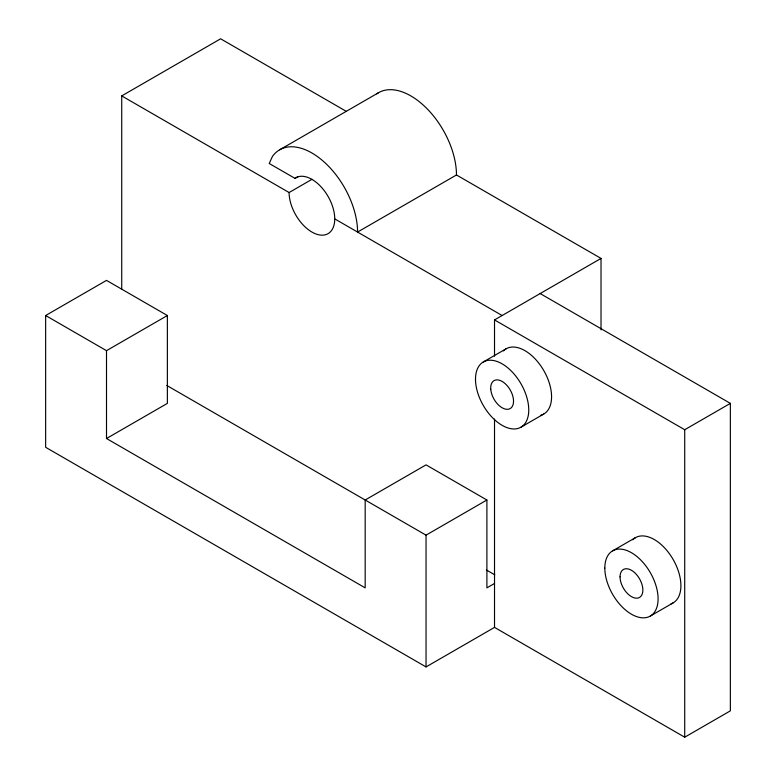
<?xml version="1.0" encoding="UTF-8"?>
<svg xmlns="http://www.w3.org/2000/svg" width="776" height="776" viewBox="0 0 776 776"><rect width="100%" height="100%" fill="white"/><g stroke="black" fill="none" stroke-linecap="round" stroke-linejoin="round"><path stroke-width="1.16" d="M601.022 329.839L601.022 258.418L456.472 174.969L357.571 232.063A64.553 37.267 60 0 0 323.738 161.621A64.553 37.267 60 0 0 272.386 156.529L269.233 163.503L295.074 178.412L295.782 177.762A32.282 18.634 60 0 1 331.682 203.942A32.282 18.634 60 0 1 317.83 234.575A32.282 18.634 60 0 1 289.099 192.535L121.725 95.904L121.725 289.332M121.725 95.904L220.626 38.8L346.154 111.278M279.641 149.807L378.542 92.703M540.164 293.561L730.361 403.375L730.361 710.845L684.713 737.2L494.516 627.386L426.043 666.923L45.638 447.296L45.638 315.522L106.506 280.388L167.374 315.522L167.374 403.375L106.506 438.518L106.506 350.665L167.374 315.522M295.074 178.412L298.197 176.608M289.099 192.535L312 179.314M494.516 356.184L494.516 319.916L601.022 258.418M483.293 361.975L506.117 348.793M520.948 427.198L543.772 414.025M166.782 385.468L426.043 535.149L486.901 500.006L486.901 587.859L494.516 583.465M494.516 319.916L684.713 429.729L730.361 403.375M612.623 550.853L635.447 537.671M650.288 616.076L673.112 602.894M334.747 218.89L502.12 315.522M486.901 500.006L426.043 464.873L365.176 500.006L365.176 587.859L106.506 438.518M45.638 315.522L106.506 350.665M486.397 570.001L494.787 574.841M684.713 429.729L684.713 737.2M494.516 419.05L494.516 627.386M426.043 535.149L426.043 666.923M376.729 93.877A64.553 37.267 60 0 1 427.062 108.727A64.553 37.267 60 0 1 456.472 174.969M503.401 350.897A37.655 21.738 60 0 1 543.772 370.54A37.655 21.738 60 0 1 540.591 415.325M632.731 539.776A37.655 21.738 60 0 1 672.608 558.565A37.655 21.738 60 0 1 671.036 603.854M490.752 389.212A16.141 9.322 60 0 0 508.697 409.156A16.141 9.322 60 0 0 506.912 385.391A16.141 9.322 60 0 0 490.752 389.212M620.043 576.878A16.141 9.322 60 0 0 637.164 598.17A16.141 9.322 60 0 0 637.164 575.346A16.141 9.322 60 0 0 620.043 576.878M604.824 568.09A37.655 21.738 60 0 0 644.769 617.774A37.655 21.738 60 0 0 644.769 564.521A37.655 21.738 60 0 0 604.824 568.09M475.494 379.212A37.655 21.738 60 0 0 515.429 428.905A37.655 21.738 60 0 0 515.429 375.642A37.655 21.738 60 0 0 475.494 379.212"/></g></svg>
